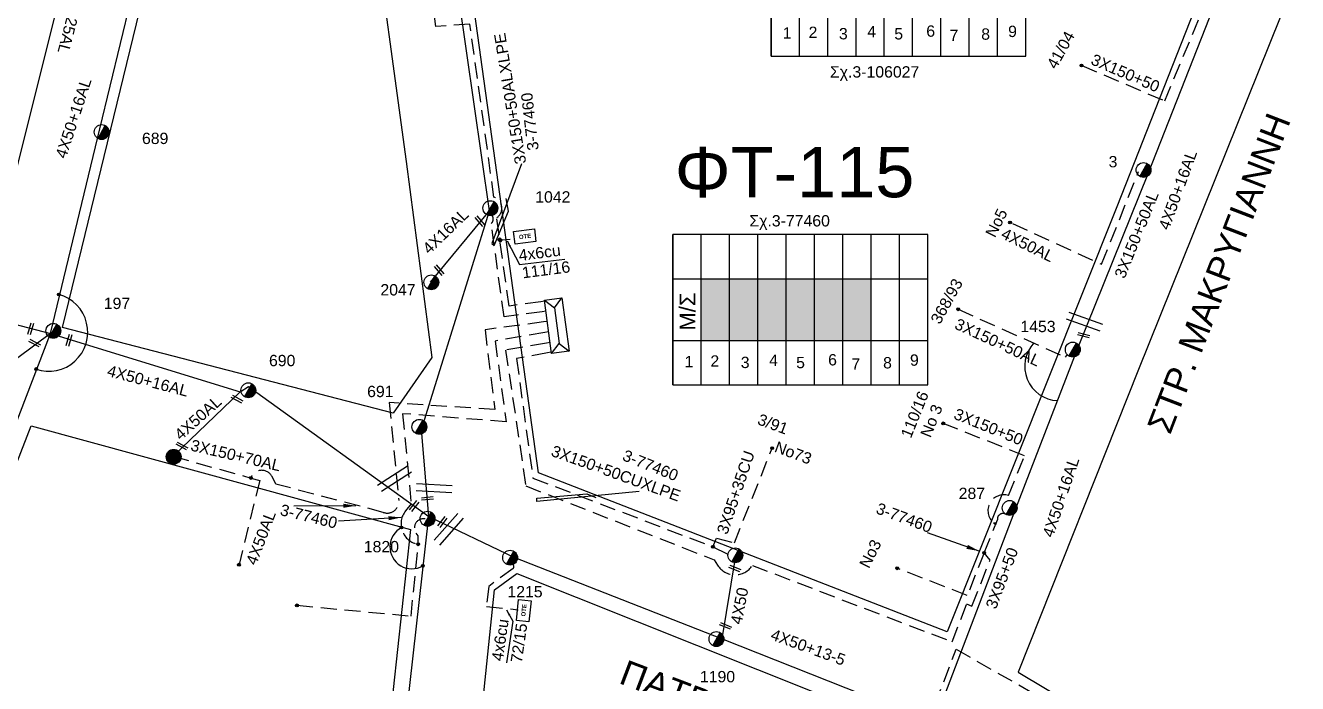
# Model space of a CAD drawing. Header units: millimetres. Extents: x 839 to 3144, y 747 to 1790.
# Drawn here: x 1814.2 to 2016.4, y 865.8 to 970.4 of the extents above; entities that cross this region are included whole.
import ezdxf
from ezdxf.enums import TextEntityAlignment as Align

# ---------------------------------------------------------------- set-up
doc = ezdxf.new("R2010")
doc.units = ezdxf.units.MM
doc.linetypes.add('DASHED', pattern=[19.05, 12.7, -6.35])
for name, color, linetype in [('Pillar OTE', 7, 'Continuous'), ('Ασφαλειοκιβώτια Χ.Τ 9 αναχωρήσεων', 7, 'Continuous'), ('Γέφυρες Εναερίου Δικτύου', 7, 'DASHED'), ('Γυμνά εναέρια ΧΤ (3Φ)   4x16AL', 7, 'Continuous'), ('Γυμνά εναέρια ΧΤ (3Φ)   4x50AL', 7, 'Continuous'), ('Γυμνά εναέρια ΧΤ και ΦΟΠ (3Φ)   4x50+16AL', 7, 'Continuous'), ('Εναέρια παροχή ΧΤ 4x16', 7, 'SYN_LINE'), ('Επιγραφές - Σχήματα', 7, 'Continuous'), ('Καλώδια ΧΤ   3x150+50AL', 7, 'DASHED'), ('Καλώδια ΧΤ   3x150+50ALXLPE', 7, 'DASHED'), ('Καλώδια ΧΤ   3x150+50CU', 7, 'DASHED'), ('Καλώδια ΧΤ   3x150+70AL', 7, 'DASHED'), ('Καλώδια ΧΤ   3x150AL+50XLPE', 7, 'DASHED'), ('Καλώδια ΧΤ   3x48+38+16.5', 7, 'DASHED'), ('Καλώδια ΧΤ   3x95+35CU', 7, 'DASHED'), ('Καλώδια ΧΤ   3x95+50AL', 7, 'DASHED'), ('Καλώδια ΧΤ   3x95+50CU', 7, 'DASHED'), ('Καλώδια ΧΤ   4x50+13-5', 7, 'Continuous'), ('Καλώδια ΧΤ   4x50AL', 7, 'DASHED'), ('Μηχανική τομή', 7, 'Continuous'), ('Στύλος Ξύλινος', 7, 'Continuous'), ('Στύλος Ξύλινος @ 1', 7, 'Continuous'), ('Στύλος ΦΜ', 7, 'Continuous'), ('Στύλος ΦΜ @ 1', 7, 'Continuous'), ('Συνδέσεις', 7, 'Continuous'), ('Συνεστραμμένα ΧΤ   3x70+54.6+25AL', 7, 'SYN_LINE'), ('Τομή', 7, 'Continuous'), ('Υποσταθμός πόλεως', 7, 'Continuous'), ('Υπόβαθρο ΔΕΗ', 7, 'Continuous'), ('Υπόγεια καλώδια Παροχών ΧΤ   4x50AL', 7, 'DASHED'), ('Υπόγεια καλώδια Παροχών ΧΤ   4x6', 7, 'DASHED')]:
    doc.layers.add(name, color=color, linetype=linetype)
doc.styles.get("Standard").update_dxf_attribs({"font": 'ARIAL.TTF'})
doc.linetypes.add('SYN_LINE', pattern='A,0.5,-0.0001,["/\\/\\/\\/",Standard,S=0.1,R=0,X=0,Y=-0.05],-0.25', length=0.7501)
doc.dimstyles.new('ISO-25', dxfattribs={"dimtxt": 2.5, "dimasz": 2.5, "dimexe": 1.25, "dimexo": 0.625, "dimtad": 1, "dimtxsty": 'Standard', "dimcen": 2.5, "dimadec": 0, "dimazin": 0, "dimtfac": 1, "dimtmove": 0, "dimatfit": 3, "dimfxl": 1, "dimarcsym": 0})

# ---------------------------------------------------------------- blocks, each defined once
blk = doc.blocks.new('ΑΣΦΑΛΕΙΟΚΙΒΩΤΙΟ ΥΠΟΣΤΑΘΜΟΥ 9 ΑΝΑΧΩΡΗΣΕΩΝ')
at = {"layer": 'Ασφαλειοκιβώτια Χ.Τ 9 αναχωρήσεων', "ltscale": 40}
for p, q in [((-23.8, 40.36), (24.02, 40.36)), ((-9.72, 40.36), (-9.72, -40.64)), ((9.94, 40.36), (9.94, -40.64)), ((-23.8, 31.36), (24.02, 31.36)), ((-23.8, 22.36), (24.02, 22.36)), ((-23.8, 13.36), (24.02, 13.36)), ((-23.8, 4.36), (24.02, 4.36)), ((-23.8, -4.64), (24.02, -4.64)), ((-23.8, -13.64), (24.02, -13.64)), ((-23.8, -22.64), (24.02, -22.64)), ((-23.8, -31.64), (24.02, -31.64))]:
    blk.add_line(p, q, dxfattribs=at)
at = {"layer": 'Ασφαλειοκιβώτια Χ.Τ 9 αναχωρήσεων'}
blk.add_lwpolyline([(-23.8, -40.64), (24.02, -40.64), (24.02, 40.36), (-23.8, 40.36)], close=True, dxfattribs=at)
for s, p in [('1', (-18.19, 36.66)), ('2', (-17.99, 28.44)), ('3', (-18.43, 18.79)), ('4', (-17.74, 9.77)), ('5', (-18.47, 1.19)), ('6', (-17.59, -8.98)), ('7', (-18.93, -16.39)), ('8', (-18.55, -26.45)), ('9', (-17.69, -35))]:
    blk.add_text(s, height=3.6, rotation=270, dxfattribs=at).set_placement(p)
at = {"layer": 'Ασφαλειοκιβώτια Χ.Τ 9 αναχωρήσεων', "ltscale": 40}
for tag, height, p in [('ΟΝΟΜΑ', 5, (-0.16, 44.31)), ('ΚΕΙΜΕΝΟ 1', 2, (17.06, 35.59)), ('ΚΕΙΜΕΝΟ 2', 2, (17.06, 26.88)), ('ΚΕΙΜΕΝΟ 3', 2, (17.06, 17.69)), ('ΚΕΙΜΕΝΟ 4', 2, (17.06, 8.71)), ('ΚΕΙΜΕΝΟ 5', 2, (17.06, -0.13)), ('ΚΕΙΜΕΝΟ 6', 2, (17.06, -9.05)), ('ΚΕΙΜΕΝΟ 7', 2, (17.06, -18.13)), ('ΚΕΙΜΕΝΟ 8', 2, (17.06, -26.85)), ('ΚΕΙΜΕΝΟ 9', 2, (17.06, -35.99)), ('ΣΧ', 2, (-0.1, -42.64))]:
    blk.add_attdef(tag, text='', height=height, dxfattribs=at).set_placement(p, align=Align.MIDDLE_CENTER)
blk = doc.blocks.new('ΥΠΑΡΧΩΝ ΤΣΙΜΕΝΤΕΝΙΟΣ ΣΤΥΛΟΣ')
at = {"layer": 'Στύλος ΦΜ'}
blk.add_hatch(color=7, dxfattribs=at).paths.add_polyline_path([(-1.29, -2.28, 0.574793), (2.62, 0, 0.268822), (1.3, 2.27)])
at = {"layer": 'Στύλος ΦΜ', "color": 7}
blk.add_line((-1.29, -2.28), (1.3, 2.27), dxfattribs=at)
blk.add_circle((0, 0), 2.62, dxfattribs=at)
at = {"layer": 'Στύλος ΦΜ', "flags": 4}
for tag, p in [('ΑΡΙΘΜΟΣ', (-4.68, 8.05)), ('ΤΥΠΟΣ', (-4.91, 3.03))]:
    blk.add_attdef(tag, p, '', height=4, dxfattribs=at)
blk = doc.blocks.new('ΤΟΜΗ')
at = {"layer": 'Τομή', "ltscale": 40}
for p, q in [((-5.68, 0), (5.68, 0)), ((5.68, -2.33), (-5.68, -2.33))]:
    blk.add_line(p, q, dxfattribs=at)
blk = doc.blocks.new('ΥΠΟΣΤΑΘΜΟΣ ΠΟΛΕΩΣ 6 ΑΝΑΧΩΡΗΣΕΩΝ')
at = {"layer": 'Υποσταθμός πόλεως', "linetype": 'Continuous', "ltscale": 40}
for p, q in [((-8.18, -2.82), (-8.18, -4)), ((-5.01, -2.82), (-5.01, -4)), ((-1.74, -2.82), (-1.74, -4)), ((1.65, -2.82), (1.65, -4)), ((5.07, -2.82), (5.07, -4)), ((8.16, -2.82), (8.16, -4))]:
    blk.add_line(p, q, dxfattribs=at)
blk.add_lwpolyline([(-8.57, 2.82), (8.57, 2.82), (8.57, -2.82), (-8.57, -2.82)], close=True, dxfattribs=at)
for points in [[(-5.75, 0), (-8.57, 2.82)], [(5.75, 0), (8.57, 2.82)], [(-8.57, -2.82), (-5.75, 0)], [(-5.75, 0), (5.75, 0)], [(8.57, -2.82), (5.75, 0)]]:
    blk.add_lwpolyline(points, dxfattribs=at)
at = {"layer": 'Υποσταθμός πόλεως', "linetype": 'SYN_LINE', "ltscale": 40, "flags": 1}
for tag, p in [('ΜΕΤΑΣΧΗΜΑΤΙΣΜΟΣ', (9.64, 1.91)), ('ΙΣΧΥΣ', (9.62, -0.89)), ('ΑΡΙΘΜΟΣ', (9.74, -3.61))]:
    blk.add_attdef(tag, p, '', height=1.8, dxfattribs=at)
blk = doc.blocks.new('_ΣΥΝΔΕΣΗ')
at = {"layer": 'Συνδέσεις', "linetype": 'SYN_LINE', "ltscale": 40}
blk.add_hatch(color=256, dxfattribs=at).paths.add_polyline_path([(0.5, -0.01, 1), (-0.5, -0.01, 1)])
at = {"layer": 'Συνδέσεις'}
blk.add_circle((0, -0.01), 0.5, dxfattribs=at)
blk = doc.blocks.new('ΜΗΧΑΝΙΚΗ ΤΟΜΗ')
at = {"layer": 'Μηχανική τομή', "ltscale": 40}
for p, q in [((-1.89, 0.78), (1.89, 0.78)), ((1.89, 0), (-1.89, 0))]:
    blk.add_line(p, q, dxfattribs=at)
blk = doc.blocks.new('A$C3F94617C')
at = {"layer": 'Μηχανική τομή', "xscale": 0.5, "yscale": 0.5, "zscale": 0.5}
blk.add_blockref('ΜΗΧΑΝΙΚΗ ΤΟΜΗ', (0.95, 0), dxfattribs=at)
blk = doc.blocks.new('ΥΠΑΡΧΩΝ ΞΥΛΙΝΟΣ ΣΤΥΛΟΣ')
at = {"layer": 'Στύλος Ξύλινος'}
h = blk.add_hatch(color=7, dxfattribs=at)
h.paths.add_polyline_path([(-2.62, 0, 0.270008), (-1.29, -2.28), (1.3, 2.27, 0.576266)])
h.paths.add_polyline_path([(-1.29, -2.28, 0.574793), (2.62, 0, 0.268822), (1.3, 2.27)])
at = {"layer": 'Στύλος Ξύλινος', "color": 7}
blk.add_line((-1.29, -2.28), (1.3, 2.27), dxfattribs=at)
blk.add_circle((0, 0), 2.62, dxfattribs=at)
at = {"layer": 'Στύλος Ξύλινος', "flags": 4}
for tag, p in [('ΑΡΙΘΜΟΣ', (-4.91, 8.6)), ('ΤΥΠΟΣ', (-4.85, 3.39))]:
    blk.add_attdef(tag, p, '', height=4, dxfattribs=at)
blk = doc.blocks.new('PILLAR ΟΤΕ')
at = {"layer": 'Pillar OTE', "ltscale": 40}
blk.add_lwpolyline([(-3.31, 2.02), (3.39, 2.02), (3.39, -1.99), (-3.31, -1.99)], close=True, dxfattribs=at)
at = {"layer": 'Pillar OTE', "insert": (-1.81, 0.71), "char_height": 1.3575, "width": 109.961, "attachment_point": 1}
blk.add_mtext('{\\fArial|b1|i0|c161|p34;OTE}', dxfattribs=at)
blk = doc.blocks.new('TSONTA XT1')
at = {"ltscale": 40}
h = blk.add_hatch(color=256, dxfattribs=at)
h.dxf.hatch_style = 1
h.paths.add_polyline_path([(595.96, 2487.66), (597.07, 2488.77), (595.96, 2489.87), (594.85, 2488.77)])
blk.add_lwpolyline([(594.85, 2488.77), (595.96, 2489.87), (597.07, 2488.77), (595.96, 2487.66)], close=True, dxfattribs=at)

msp = doc.modelspace()

# ---------------------------------------------------------------- hatches: boundary and pattern name
at = {"layer": 'Pillar OTE', "ltscale": 40}
h = msp.add_hatch(color=256, dxfattribs=at)
h.dxf.hatch_style = 1
h.paths.add_polyline_path([(1968.49, 891.38), (1968.07, 891.36), (1968.36, 891.05)])
at = {"layer": 'Ασφαλειοκιβώτια Χ.Τ 9 αναχωρήσεων', "ltscale": 0.2}
for color, points in [(173, [(1921.6, 930.14), (1921.6, 920.32), (1926.1, 920.32), (1926.1, 930.14)]), (2, [(1926.1, 930.14), (1926.1, 920.32), (1930.6, 920.32), (1930.6, 930.14)]), (30, [(1930.6, 930.14), (1930.6, 920.32), (1935.1, 920.32), (1935.1, 930.14)]), (151, [(1935.1, 930.14), (1935.1, 920.32), (1939.6, 920.32), (1939.6, 930.14)]), (85, [(1939.6, 930.14), (1939.6, 920.32), (1944.1, 920.32), (1944.1, 930.14)]), (6, [(1944.1, 930.14), (1944.1, 920.32), (1948.6, 920.32), (1948.6, 930.14)])]:
    msp.add_hatch(color=color, dxfattribs=at).paths.add_polyline_path(points)

# ---------------------------------------------------------------- linework, layer by layer
at = {"layer": 'Pillar OTE', "ltscale": 40}
msp.add_lwpolyline([(1968.36, 891.05), (1968.07, 891.36), (1968.49, 891.38), (1968.36, 891.05)], dxfattribs=at)
at = {"layer": 'Γέφυρες Εναερίου Δικτύου', "color": 151, "ltscale": 0.2}
msp.add_lwpolyline([(1896.54, 923.29), (1887.24, 922.05), (1888.79, 909.37), (1872, 910.47), (1873.53, 894.94, -0.552386), (1871.07, 893.03), (1854, 897.52), (1853.38, 898.73, 0.654305), (1850.02, 898.49, 1.446786)], format="xyb", dxfattribs=at)
at = {"layer": 'Γέφυρες Εναερίου Δικτύου', "color": 30, "ltscale": 0.2}
msp.add_lwpolyline([(1896.76, 921.6), (1888.83, 920.24), (1890.62, 907.42), (1874.13, 908.71), (1875.51, 894.41), (1874.62, 893.29, 0.570551), (1876.63, 887.96), (1876.63, 889.3), (1876.32, 889.71, -0.700559), (1877.75, 891.99, 0.106475)], format="xyb", dxfattribs=at)
msp.add_lwpolyline([(1857.34, 878.27), (1875.48, 876.56), (1876.63, 887.96)], dxfattribs=at)
at = {"layer": 'Γυμνά εναέρια ΧΤ (3Φ)   4x16AL', "color": 85, "ltscale": 0.2}
msp.add_lwpolyline([(1878.55, 929.58), (1887.93, 940.91)], dxfattribs=at)
at = {"layer": 'Γυμνά εναέρια ΧΤ (3Φ)   4x50AL', "color": 27, "linetype": 'DASHED', "ltscale": 0.2}
msp.add_lwpolyline([(1971.09, 938.9), (1985.26, 932.44), (1991.12, 947.2)], dxfattribs=at)
at = {"layer": 'Γυμνά εναέρια ΧΤ (3Φ)   4x50AL', "color": 151, "linetype": 'Continuous', "ltscale": 0.2}
msp.add_lwpolyline([(1848.31, 912.17), (1837.67, 901.95)], dxfattribs=at)
at = {"layer": 'Γυμνά εναέρια ΧΤ (3Φ)   4x50AL', "color": 173, "linetype": 'Continuous', "ltscale": 0.2}
msp.add_lwpolyline([(1924.93, 872.95), (1927.03, 885.79)], dxfattribs=at)
at = {"layer": 'Γυμνά εναέρια ΧΤ και ΦΟΠ (3Φ)   4x50+16AL', "color": 27, "ltscale": 0.2}
msp.add_lwpolyline([(1981.48, 919.1), (1992.71, 946.95), (2002.41, 971.56), (2011.23, 993.9), (2020.42, 1017.78)], dxfattribs=at)
at = {"layer": 'Γυμνά εναέρια ΧΤ και ΦΟΠ (3Φ)   4x50+16AL', "color": 151, "ltscale": 0.2}
for points in [[(1801.2, 877.32), (1818.17, 921.45), (1826.02, 953.95), (1834.22, 987.89)], [(1818.17, 921.45), (1848.31, 912.17), (1849.62, 913.01), (1878.31, 892.36)]]:
    msp.add_lwpolyline(points, dxfattribs=at)
at = {"layer": 'Γυμνά εναέρια ΧΤ και ΦΟΠ (3Φ)   4x50+16AL', "color": 1, "ltscale": 0.2}
msp.add_lwpolyline([(1678.41, 958.18), (1715.02, 948.65), (1738.93, 941.98), (1787.51, 929.44), (1818.17, 921.45)], dxfattribs=at)
at = {"layer": 'Γυμνά εναέρια ΧΤ και ΦΟΠ (3Φ)   4x50+16AL', "color": 2, "ltscale": 0.2}
msp.add_lwpolyline([(1958.63, 859.61), (1971.33, 892.94), (1981.35, 918.83)], dxfattribs=at)
at = {"layer": 'Εναέρια παροχή ΧΤ 4x16', "color": 1, "linetype": 'Continuous', "ltscale": 0.2}
msp.add_lwpolyline([(1818.17, 921.45), (1805.26, 911.87)], dxfattribs=at)
at = {"layer": 'Επιγραφές - Σχήματα', "linetype": 'Continuous', "ltscale": 0.2}
for points in [[(1893.05, 948.42), (1888.32, 935.76), (1888.7, 935.42), (1890.95, 940.89), (1890.59, 942.89)], [(1911.76, 896.35), (1895.49, 894.76), (1895.49, 895.28), (1903.42, 895.96), (1904.86, 895.37)]]:
    msp.add_lwpolyline(points, dxfattribs=at)
for centre, radius, start, end in [((1817.9, 921.65), 6.19, 250.8734, 75.0355), ((1978.49, 916.24), 5.46, 136.9301, 267.4849), ((1875.62, 887.56), 3.49, 118.2101, 299.776)]:
    msp.add_arc(centre, radius, start, end, dxfattribs=at)
at = {"layer": 'Καλώδια ΧΤ   3x150+50AL', "color": 27, "ltscale": 0.2}
msp.add_lwpolyline([(1982.09, 964.01), (1995.28, 958.4), (2000.8, 971.61)], dxfattribs=at)
at = {"layer": 'Καλώδια ΧΤ   3x150+50AL', "color": 2, "ltscale": 0.2}
msp.add_lwpolyline([(1962.44, 925.29), (1979.51, 917.68), (1979.81, 918.1)], dxfattribs=at)
at = {"layer": 'Καλώδια ΧΤ   3x150+50ALXLPE', "color": 85, "linetype": 'Continuous', "ltscale": 0.2}
msp.add_lwpolyline([(1878.31, 892.36), (1877.16, 906.2), (1887.93, 940.91), (1881.85, 983.32), (1881.82, 983.53)], dxfattribs=at)
at = {"layer": 'Καλώδια ΧΤ   3x150+50ALXLPE', "color": 6, "ltscale": 0.2}
msp.add_lwpolyline([(1896.12, 926.48), (1891.06, 925.81), (1889.11, 939.84, 0.625781), (1888.66, 943.1), (1884.84, 970.59), (1879.43, 970.19), (1878.69, 975.74)], format="xyb", dxfattribs=at)
at = {"layer": 'Καλώδια ΧΤ   3x150+50ALXLPE', "color": 2, "ltscale": 0.2}
msp.add_lwpolyline([(1896.99, 919.91), (1890.51, 918.82), (1893.72, 897.24), (1923.68, 885.49), (1924.2, 884.66, 0.547916), (1929.74, 884.61), (1961.49, 872.47), (1963.8, 878.48), (1964.62, 878.16), (1967.54, 885.46), (1966.58, 886.6), (1968.69, 891.86, -0.640821), (1970.06, 892.71)], format="xyb", dxfattribs=at)
at = {"layer": 'Καλώδια ΧΤ   3x150+50ALXLPE', "color": 173, "ltscale": 0.2}
msp.add_lwpolyline([(1897.19, 918.38), (1892.25, 917.45), (1894.84, 898.49), (1923.47, 887.56), (1927.03, 885.79)], dxfattribs=at)
at = {"layer": 'Καλώδια ΧΤ   3x150+70AL', "color": 1, "ltscale": 0.2}
msp.add_lwpolyline([(1958.63, 859.61), (1958.79, 862.56), (1962.13, 871.28), (1978.71, 861.86), (1993.44, 853.23), (2015.69, 836.4), (2031.8, 823.92), (2031.98, 822.55, 0.491744), (2036.46, 819.93), (2047.35, 811.66), (2047.48, 809.67, 0.41348), (2053.3, 804.57, 0.714856), (2055.25, 811.75, -3.261792)], format="xyb", dxfattribs=at)
at = {"layer": 'Καλώδια ΧΤ   3x150AL+50XLPE', "color": 2, "linetype": 'DASHED', "ltscale": 0.2}
msp.add_lwpolyline([(1968.07, 891.36, -0.815249), (1970.47, 895.7), (1972.99, 902.02), (1960.09, 907.17)], format="xyb", dxfattribs=at)
at = {"layer": 'Καλώδια ΧΤ   3x48+38+16.5', "color": 30, "linetype": 'Continuous', "ltscale": 0.2}
msp.add_lwpolyline([(1864.74, 775), (1866.09, 781.86), (1869.06, 809.86), (1871.61, 835.17), (1874.8, 861.29), (1878.31, 892.36)], dxfattribs=at)
at = {"layer": 'Καλώδια ΧΤ   3x95+35CU', "color": 173, "ltscale": 0.2}
msp.add_lwpolyline([(1923.47, 887.56), (1924.01, 888.93), (1926.87, 888.18), (1932.89, 903.24)], dxfattribs=at)
at = {"layer": 'Καλώδια ΧΤ   3x95+50CU', "color": 2, "ltscale": 0.2}
msp.add_lwpolyline([(1966.58, 886.6), (1963.89, 879.85), (1952.76, 884.15)], dxfattribs=at)
at = {"layer": 'Καλώδια ΧΤ   4x50+13-5', "color": 173, "ltscale": 0.2}
msp.add_lwpolyline([(1878.31, 892.36), (1891.8, 885.93), (1924.93, 872.95), (1958.63, 859.61)], dxfattribs=at)
at = {"layer": 'Καλώδια ΧΤ   4x50AL', "color": 151, "ltscale": 0.2}
msp.add_lwpolyline([(1837.67, 901.95), (1850.02, 898.49), (1851.42, 898.1), (1848.15, 884.73)], dxfattribs=at)
at = {"layer": 'Υπόβαθρο ΔΕΗ'}
for points in [[(1636.27, 1136.03), (1644.68, 1143.02), (1727.34, 1115.82), (1844.96, 1077.15), (1827.81, 1007.87), (1807.33, 925.98), (1683.01, 959.7), (1671, 973.39), (1667.59, 1015.28), (1649.19, 1096.69), (1646.35, 1106.14), (1636.27, 1136.03)], [(1857.69, 1073.33), (1874.69, 948.79), (1878.78, 917.62), (1872.65, 908.8), (1820.05, 922.38), (1839, 1000.04), (1857.69, 1073.33)], [(2050.4, 811.01), (2082.56, 882.05), (2041.78, 902.15), (2046, 911.27), (2086.97, 891.23), (2119.56, 962.8), (2025.87, 1002.07), (1991.13, 915.75), (1971.99, 867.64), (1994.78, 854.07), (2050.4, 811.01)], [(1892.72, 932.42), (1899.92, 933.25)], [(1863.71, 782.32), (1858.59, 780.21), (1778.65, 814.01), (1807.58, 887.53), (1815.09, 906.8), (1875.37, 890.31), (1863.71, 782.32)], [(1872.99, 764.18), (1877.16, 775.95), (1885.89, 853.15), (1888.76, 880.74), (1892.31, 883.33), (1959.1, 856.7), (1983.51, 842.05), (1942.32, 785.44), (1927.1, 764.81)], [(1891.68, 875.77), (1890.66, 869.13)]]:
    msp.add_lwpolyline(points, dxfattribs=at)
msp.add_lwpolyline([(1960.7, 874.07), (1895.76, 899.34), (1885.3, 974.53), (1873.91, 1058.16), (1885.24, 1060.92), (1936.08, 1040.07), (2013.55, 1007.24), (1987.66, 941.59)], close=True, dxfattribs=at)
at = {"layer": 'Υπόγεια καλώδια Παροχών ΧΤ   4x6', "color": 85, "linetype": 'DASHED', "ltscale": 0.2}
msp.add_lwpolyline([(1896.32, 924.91), (1890.28, 924.1), (1888.22, 938.93, 0.429492), (1888.33, 940.21)], format="xyb", dxfattribs=at)
at = {"layer": 'Υπόγεια καλώδια Παροχών ΧΤ   4x6', "color": 6, "linetype": 'DASHED', "ltscale": 0.1}
msp.add_lwpolyline([(1889.95, 936.32), (1891.9, 936.51)], dxfattribs=at)
at = {"layer": 'Υπόγεια καλώδια Παροχών ΧΤ   4x6', "color": 173, "linetype": 'DASHED', "ltscale": 0.2}
msp.add_lwpolyline([(1891.68, 884.75, -0.355875), (1891.72, 884.13), (1887.82, 881.28), (1887.48, 878.09), (1892.49, 877.56)], format="xyb", dxfattribs=at)
at = {"layer": 'Υπόγεια καλώδια Παροχών ΧΤ   4x6', "linetype": 'DASHED', "ltscale": 0.2}
msp.add_arc((1888.09, 941.36), 1.18, 278.1499, 93.8785, dxfattribs=at)

# ---------------------------------------------------------------- block references
at = {"layer": 'Pillar OTE', "xscale": 0.5, "yscale": 0.5, "zscale": 0.5}
for p, rotation in [((1893.53, 936.85), 7.478296060738828), ((1893.41, 877.41), 84.05923280800906)]:
    msp.add_blockref('PILLAR ΟΤΕ', p, dxfattribs=dict(at, rotation=rotation))
at = {"layer": 'Ασφαλειοκιβώτια Χ.Τ 9 αναχωρήσεων', "xscale": 0.5, "yscale": 0.5, "zscale": 0.5, "rotation": 90}
msp.add_blockref('ΑΣΦΑΛΕΙΟΚΙΒΩΤΙΟ ΥΠΟΣΤΑΘΜΟΥ 9 ΑΝΑΧΩΡΗΣΕΩΝ', (1952.89, 977.38), dxfattribs=at).add_auto_attribs({'ΟΝΟΜΑ': 'ΦΤ-138'})
msp.add_blockref('ΑΣΦΑΛΕΙΟΚΙΒΩΤΙΟ ΥΠΟΣΤΑΘΜΟΥ 9 ΑΝΑΧΩΡΗΣΕΩΝ', (1937.29, 925.17), dxfattribs=at)
at = {"layer": 'Επιγραφές - Σχήματα', "ltscale": 0.2}
for p, rotation in [((1885.66, 939.9), 309.9458514840886), ((1879.19, 932.1), 309.9458514840886), ((1815.1, 923.16), 253.123883005012), ((1814.72, 920.2), 331.8089794136553), ((1821.2, 921.33), 253.123883005012), ((1983.36, 921.13), 165.8640285978443), ((1846.9, 911.3), 331.8089794136553), ((1838.12, 903.85), 331.8089794136553), ((1875.54, 893.18), 52.1945945924151), ((1877.15, 894.97), 5.29912100256222), ((1880.03, 890.64), 52.1945945924151), ((1925.99, 884.28), 338.3146598903933), ((1924.51, 875.16), 338.3146598903933)]:
    msp.add_blockref('A$C3F94617C', p, dxfattribs=dict(at, rotation=rotation))
at = {"layer": 'Στύλος Ξύλινος @ 1', "ltscale": 40, "xscale": 0.4499999999998181, "yscale": 0.4499999999998181, "zscale": 0.4499999999998181}
msp.add_blockref('ΥΠΑΡΧΩΝ ΞΥΛΙΝΟΣ ΣΤΥΛΟΣ', (1837.75, 901.86), dxfattribs=at)
at = {"layer": 'Στύλος ΦΜ @ 1', "ltscale": 40}
ref = msp.add_blockref('ΥΠΑΡΧΩΝ ΤΣΙΜΕΝΤΕΝΙΟΣ ΣΤΥΛΟΣ', (1826.3, 953.44), dxfattribs=dict(at, xscale=0.4499999999998181, yscale=0.4499999999998181, zscale=0.4499999999998181))
ref.add_attrib('ΤΥΠΟΣ', '689', (1832.71, 951.54), dxfattribs={"layer": 'Στύλος ΦΜ', "height": 1.8, "flags": 4})
ref = msp.add_blockref('ΥΠΑΡΧΩΝ ΤΣΙΜΕΝΤΕΝΙΟΣ ΣΤΥΛΟΣ', (1991.91, 947.41), dxfattribs=dict(at, xscale=0.4499999999998181, yscale=0.4499999999998181, zscale=0.4499999999998181))
ref.add_attrib('ΑΡΙΘΜΟΣ', '3', (1986.36, 947.84), dxfattribs={"layer": 'Στύλος ΦΜ', "height": 1.8, "flags": 4})
ref = msp.add_blockref('ΥΠΑΡΧΩΝ ΤΣΙΜΕΝΤΕΝΙΟΣ ΣΤΥΛΟΣ', (1888.09, 941.36), dxfattribs=dict(at, xscale=0.4499999999998181, yscale=0.4499999999998181, zscale=0.4499999999998181))
ref.add_attrib('ΤΥΠΟΣ', '1042', (1895.22, 942.24), dxfattribs={"layer": 'Στύλος ΦΜ', "height": 1.8, "flags": 4})
ref = msp.add_blockref('ΥΠΑΡΧΩΝ ΤΣΙΜΕΝΤΕΝΙΟΣ ΣΤΥΛΟΣ', (1878.7, 929.58), dxfattribs=dict(at, xscale=0.4499999999998181, yscale=0.4499999999998181, zscale=0.4499999999998181))
ref.add_attrib('ΤΥΠΟΣ', '2047', (1870.61, 927.49), dxfattribs={"layer": 'Στύλος ΦΜ', "height": 1.8, "flags": 4})
ref = msp.add_blockref('ΥΠΑΡΧΩΝ ΤΣΙΜΕΝΤΕΝΙΟΣ ΣΤΥΛΟΣ', (1818.61, 921.87), dxfattribs=dict(at, xscale=0.4499999999998181, yscale=0.4499999999998181, zscale=0.4499999999998181))
ref.add_attrib('ΤΥΠΟΣ', '197', (1826.64, 925.33), dxfattribs={"layer": 'Στύλος ΦΜ', "height": 1.8, "flags": 4})
ref = msp.add_blockref('ΥΠΑΡΧΩΝ ΤΣΙΜΕΝΤΕΝΙΟΣ ΣΤΥΛΟΣ', (1980.67, 918.9), dxfattribs=dict(at, xscale=0.4499999999998181, yscale=0.4499999999998181, zscale=0.4499999999998181))
ref.add_attrib('ΑΡΙΘΜΟΣ', '1453', (1972.34, 921.66), dxfattribs={"layer": 'Στύλος ΦΜ', "height": 1.8, "flags": 4})
ref = msp.add_blockref('ΥΠΑΡΧΩΝ ΤΣΙΜΕΝΤΕΝΙΟΣ ΣΤΥΛΟΣ', (1849.61, 912.43), dxfattribs=dict(at, xscale=0.4499999999998181, yscale=0.4499999999998181, zscale=0.4499999999998181))
ref.add_attrib('ΤΥΠΟΣ', '690', (1852.9, 916.25), dxfattribs={"layer": 'Στύλος ΦΜ', "height": 1.8, "flags": 4})
ref = msp.add_blockref('ΥΠΑΡΧΩΝ ΤΣΙΜΕΝΤΕΝΙΟΣ ΣΤΥΛΟΣ', (1876.79, 906.62), dxfattribs=dict(at, xscale=0.4499999999998181, yscale=0.4499999999998181, zscale=0.4499999999998181))
ref.add_attrib('ΤΥΠΟΣ', '691', (1868.5, 911.34), dxfattribs={"layer": 'Στύλος ΦΜ', "height": 1.8, "flags": 4})
ref = msp.add_blockref('ΥΠΑΡΧΩΝ ΤΣΙΜΕΝΤΕΝΙΟΣ ΣΤΥΛΟΣ', (1970.64, 893.74), dxfattribs=dict(at, xscale=0.4499999999998181, yscale=0.4499999999998181, zscale=0.4499999999998181))
ref.add_attrib('ΤΥΠΟΣ', '287', (1962.53, 895.15), dxfattribs={"layer": 'Στύλος ΦΜ', "height": 1.8, "flags": 4})
ref = msp.add_blockref('ΥΠΑΡΧΩΝ ΤΣΙΜΕΝΤΕΝΙΟΣ ΣΤΥΛΟΣ', (1878.1, 892.02), dxfattribs=dict(at, xscale=0.4499999999998181, yscale=0.4499999999998181, zscale=0.4499999999998181))
ref.add_attrib('ΤΥΠΟΣ', '1820', (1867.97, 886.69), dxfattribs={"layer": 'Στύλος ΦΜ', "height": 1.8, "flags": 4})
ref = msp.add_blockref('ΥΠΑΡΧΩΝ ΤΣΙΜΕΝΤΕΝΙΟΣ ΣΤΥΛΟΣ', (1891.23, 885.84), dxfattribs=dict(at, xscale=0.4499999999998181, yscale=0.4499999999998181, zscale=0.4499999999998181))
ref.add_attrib('ΤΥΠΟΣ', '1215', (1890.8, 879.54), dxfattribs={"layer": 'Στύλος ΦΜ', "height": 1.8, "flags": 4})
at = {"layer": 'Στύλος ΦΜ @ 1', "ltscale": 40, "xscale": 0.4499999999998181, "yscale": 0.4499999999998181, "zscale": 0.4499999999998181}
msp.add_blockref('ΥΠΑΡΧΩΝ ΤΣΙΜΕΝΤΕΝΙΟΣ ΣΤΥΛΟΣ', (1927.03, 886.21), dxfattribs=at)
at = {"layer": 'Στύλος ΦΜ @ 1', "ltscale": 40}
ref = msp.add_blockref('ΥΠΑΡΧΩΝ ΤΣΙΜΕΝΤΕΝΙΟΣ ΣΤΥΛΟΣ', (1924.03, 872.91), dxfattribs=dict(at, xscale=0.4499999999998181, yscale=0.4499999999998181, zscale=0.4499999999998181))
ref.add_attrib('ΤΥΠΟΣ', '1190', (1921.4, 866.04), dxfattribs={"layer": 'Στύλος ΦΜ', "height": 1.8, "flags": 4})
at = {"layer": 'Συνδέσεις', "xscale": 0.4500000000000455, "yscale": 0.4500000000000455, "zscale": 0.4500000000000455}
for p in [(1982.06, 964.01), (1970.69, 939.09), (1819.5, 927.64), (1962.44, 925.29), (1815.88, 915.8), (1960.09, 907.17), (1932.89, 903.24), (1850.01, 898.5), (1873.97, 890.64), (1876.62, 887.97), (1923.47, 887.57), (1966.58, 886.6), (1848.13, 884.72), (1877.35, 884.53), (1952.76, 884.15), (1857.34, 878.27)]:
    msp.add_blockref('_ΣΥΝΔΕΣΗ', p, dxfattribs=at)
at = {"layer": 'Συνδέσεις', "xscale": 0.3075184835441075, "yscale": 0.3075184835441075, "zscale": 0.3075184835441075, "rotation": 6.242035410955349}
msp.add_blockref('TSONTA XT1', (1790.65, 155.56), dxfattribs=at)
at = {"layer": 'Τομή'}
for p, xscale, yscale, zscale, rotation in [((1982.72, 923.88), 0.5000000000000185, 0.5000000000000185, 0.5000000000000185, 340.5291152962893), ((1872.54, 898.87), 0.5000000000000162, 0.5000000000000162, 0.5000000000000162, 32.71043512297946), ((1879.17, 897.44), 0.4999999999999857, 0.4999999999999857, 0.4999999999999857, 356.8231883010966), ((1881.02, 890.74), 0.4999999999999453, 0.4999999999999453, 0.4999999999999453, 48.47653889865399)]:
    msp.add_blockref('ΤΟΜΗ', p, dxfattribs=dict(at, xscale=xscale, yscale=yscale, zscale=zscale, rotation=rotation))
at = {"layer": 'Υποσταθμός πόλεως', "xscale": 0.4999999999999198, "yscale": 0.4999999999999198, "zscale": 0.4999999999999198, "rotation": 277.5549698523134}
msp.add_blockref('ΥΠΟΣΤΑΘΜΟΣ ΠΟΛΕΩΣ 6 ΑΝΑΧΩΡΗΣΕΩΝ', (1898.64, 922.69), dxfattribs=at)

# ---------------------------------------------------------------- texts
at = {"layer": 'Γυμνά εναέρια ΧΤ (3Φ)   4x16AL', "ltscale": 0.2}
msp.add_text('4X16AL', height=1.8, rotation=44.0336, dxfattribs=at).set_placement((1880.96, 937.69), align=Align.MIDDLE)
at = {"layer": 'Γυμνά εναέρια ΧΤ (3Φ)   4x50AL', "ltscale": 0.2}
for s, rotation, p in [('4X50AL', 333.7349, (1973.52, 935.51)), ('4X50AL', 41.9264, (1841.6, 908.05)), ('4X50', 79.1502, (1927.68, 878.19))]:
    msp.add_text(s, height=1.8, rotation=rotation, dxfattribs=at).set_placement(p, align=Align.MIDDLE)
at = {"layer": 'Γυμνά εναέρια ΧΤ και ΦΟΠ (3Φ)   4x50+16AL', "ltscale": 0.2}
for rotation, p in [(71.8311, (1821.81, 955.67)), (69.9372, (1997.36, 944.27)), (345.3924, (1833.66, 913.93)), (71.2717, (1978.77, 895.46))]:
    msp.add_text('4X50+16AL', height=1.8, rotation=rotation, dxfattribs=at).set_placement(p, align=Align.MIDDLE)
at = {"layer": 'Επιγραφές - Σχήματα', "ltscale": 0.2, "attachment_point": 1}
for s, insert, char_height, width, rotation in [('41/04', (1976.44, 964.17), 1.8, 9.756, 61.091), ('ΣΤΡ. ΜΑΚΡΥΓΙΑΝΝΗ', (1992.4, 906.67), 4, 54.9499, 68.9979), ('Νο5', (1966.68, 937.36), 1.8, 9.756, 63.3256), ('368/93', (1957.97, 923.65), 1.8, 9.756, 61.091), ('Μ/Σ', (1918.18, 921.91), 2.5, 7.6444, 90), ('110/16', (1953.26, 905.36), 1.8, 9.756, 68), ('Νο 3', (1956.37, 905.45), 1.8, 9.756, 68), ('3/91', (1931.03, 908.76), 1.8, 9.756, 339.6688), ('Νο73', (1933.73, 904.39), 1.8, 9.756, 339.6688), ('3-77460', (1949.86, 894.63), 1.8, 9.756, 339.6688), ('Νο3', (1946.64, 884.81), 1.8, 9.756, 63.3256), ("ΠΑΤΡΙΑΡΧΟΥ ΓΡΗΓΟΡΙΟΥ Ε'", (1909.75, 869.7), 4, 80.7642, 339.2524)]:
    msp.add_mtext(s, dxfattribs=dict(at, insert=insert, char_height=char_height, width=width, rotation=rotation))
at = {"layer": 'Επιγραφές - Σχήματα', "linetype": 'Continuous', "ltscale": 0.2, "char_height": 1.8, "attachment_point": 1}
for s, insert, width in [('Σχ.3-106027', (1942.07, 963.9), 26.0865), ('Σχ.3-77460', (1929.26, 940.25), 17.8426)]:
    msp.add_mtext(s, dxfattribs=dict(at, insert=insert, width=width))
for insert, width, rotation in [((1894.01, 950.42), 26.0865, 96.7131), ((1909.6, 903.05), 17.8426, 338.2081), ((1854.96, 894.38), 17.8426, 346.2569)]:
    msp.add_mtext('3-77460', dxfattribs=dict(at, insert=insert, width=width, rotation=rotation))
at = {"layer": 'Επιγραφές - Σχήματα', "ltscale": 0.2, "insert": (1917.38, 951.08), "char_height": 8, "width": 39.9345, "attachment_point": 1}
msp.add_mtext('ΦΤ-115', dxfattribs=at)
at = {"layer": 'Καλώδια ΧΤ   3x150+50AL', "ltscale": 0.2}
for s, rotation, p in [('3X150+50', 336.6438, (1989.04, 962.82)), ('3X150+50AL', 335.1784, (1968.73, 920.05)), ('3X150+50', 338, (1967.28, 906.64))]:
    msp.add_text(s, height=1.8, rotation=rotation, dxfattribs=at).set_placement(p, align=Align.MIDDLE)
at = {"layer": 'Καλώδια ΧΤ   3x150+50ALXLPE', "ltscale": 0.2}
msp.add_text('3X150+50ALXLPE', height=1.8, rotation=99.2197, dxfattribs=at).set_placement((1891.23, 958.75), align=Align.MIDDLE)
at = {"layer": 'Καλώδια ΧΤ   3x150+50CU', "ltscale": 0.2}
msp.add_text('3X150+50CUXLPE', height=1.8, rotation=340.1623, dxfattribs=at).set_placement((1908.06, 899.24), align=Align.MIDDLE)
at = {"layer": 'Καλώδια ΧΤ   3x150+70AL', "ltscale": 0.2}
for s, rotation, p in [('3X150+50AL', 67.9953, (1990.8, 937.15)), ('3X150+70AL', 346.7795, (1847.63, 902.09))]:
    msp.add_text(s, height=1.8, rotation=rotation, dxfattribs=at).set_placement(p, align=Align.MIDDLE)
at = {"layer": 'Καλώδια ΧΤ   3x95+35CU', "ltscale": 0.2}
msp.add_text('3X95+35CU', height=1.8, rotation=71.2845, dxfattribs=at).set_placement((1927.09, 896.2), align=Align.MIDDLE)
at = {"layer": 'Καλώδια ΧΤ   3x95+50AL', "ltscale": 0.2}
msp.add_text('3X95+50', height=1.8, rotation=69.2641, dxfattribs=at).set_placement((1969.4, 882.59), align=Align.MIDDLE)
at = {"layer": 'Καλώδια ΧΤ   4x50+13-5', "ltscale": 0.2}
msp.add_text('4X50+13-5', height=1.8, rotation=340.0344, dxfattribs=at).set_placement((1938.61, 871.62), align=Align.MIDDLE)
at = {"layer": 'Καλώδια ΧΤ   4x50AL', "ltscale": 0.2}
msp.add_text('4X50AL', height=1.8, rotation=69.0841, dxfattribs=at).set_placement((1851.6, 889.01), align=Align.MIDDLE)
at = {"layer": 'Συνεστραμμένα ΧΤ   3x70+54.6+25AL', "ltscale": 20}
msp.add_text('3X70+54.6+25AL', height=1.8, rotation=255.3879, dxfattribs=at).set_placement((1822.62, 975.43), align=Align.MIDDLE)
at = {"layer": 'Υπόγεια καλώδια Παροχών ΧΤ   4x50AL', "color": 7, "ltscale": 0.2, "char_height": 1.8, "attachment_point": 1}
for s, insert, rotation in [('4x6cu', (1892.48, 934.74), 7.423), ('111/16', (1893.01, 931.98), 7.423), ('4x6cu', (1888.27, 869.58), 81.7078), ('72/15', (1891.29, 869.31), 81.7078)]:
    msp.add_mtext_dynamic_manual_height_columns(s, width=1.8, gutter_width=12.5, heights=[0.118], dxfattribs=dict(at, insert=insert, rotation=rotation))

# ---------------------------------------------------------------- leaders
at = {"layer": 'Επιγραφές - Σχήματα', "ltscale": 40}
for points, override in [([(1890.75, 936.17), (1892.72, 932.42)], {"dimasz": 1, "dimtad": 0}), ([(1866.7, 894.09), (1856.84, 894.04)], {"dimasz": 2, "dimtad": 0}), ([(1873.9, 892.22), (1863.94, 891.66)], {"dimasz": 2, "dimtad": 0}), ([(1965.77, 886.89), (1957.59, 889.76)], {"dimasz": 2, "dimtad": 0}), ([(1890.64, 877.54), (1891.68, 875.77)], {"dimasz": 1, "dimtad": 0})]:
    msp.add_leader(points, dimstyle='ISO-25', override=override, dxfattribs=at)

doc.saveas('drawing.dxf')
